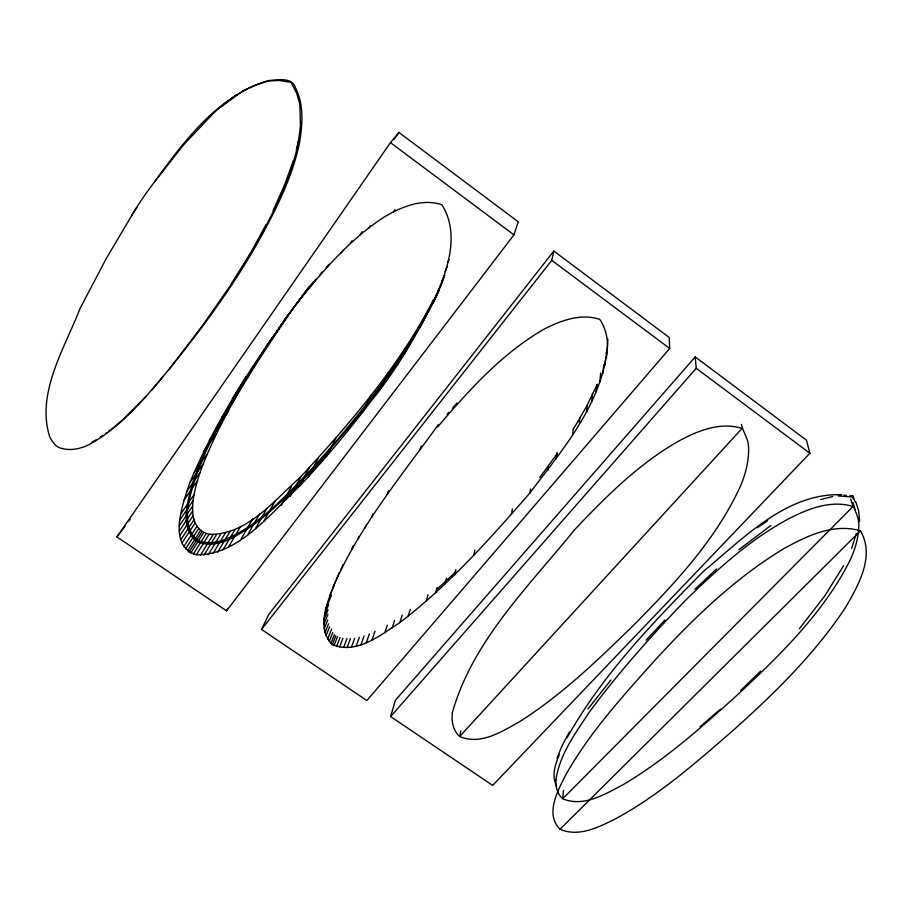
<?xml version="1.0" encoding="UTF-8"?>
<svg xmlns="http://www.w3.org/2000/svg" width="912" height="912" viewBox="0 0 912 912"><rect width="100%" height="100%" fill="white"/><g stroke="black" fill="none" stroke-linecap="round" stroke-linejoin="round"><path stroke-width="1.37" d="M607.54 345.329C603.117 402.648 563.092 448.932 529.906 492.947C489.755 539.117 448.681 585.287 399.878 622.565C380.589 635.026 356.66 654.793 332.344 644.624C315.005 627.011 328.411 599.993 335.707 580.83M607.107 350.824L607.894 339.093M439.231 289.697C420.193 328.844 398.738 367.114 371.184 401.063C348.669 430.681 324.911 459.454 299.284 486.427C271.343 512.612 238.613 555.647 196.331 554.747C166.349 545.581 183.358 502.82 189.73 482.881C217.9 415.234 259.464 353.993 302.807 295.26M433.303 300.059C399.445 365.974 350.539 422.746 300.641 476.953C274.432 499.947 247.3 535.207 209.087 534.307C182.947 527.353 194.336 490.394 199.91 472.69C222.163 412.304 259.042 358.724 294.918 305.771M850.554 495.809L852.811 495.923L852.914 497.53L852.868 496.367A15.504 3.671 42.3 0 0 852.937 496.538L853.21 497.485M606.491 357.629L606.925 352.078M605.089 365.131L605.762 356.695M602.98 373.464L603.71 364.606M563.468 790.351L562.738 798.73C583.577 807.667 605.465 793.907 623.523 784.468C666.387 758.978 703.688 725.416 740.521 692.071C781.265 653.801 822.293 613.491 848.422 563.513C854.635 551.441 858.796 538 858.83 524.343C858.659 515.109 852.857 507.665 850.736 499.024M599.891 382.003L600.677 373.031M596.14 391.579L596.744 385.081M591.74 401.371L592.515 393.46M586.507 412.121L587.203 405.43M579.245 423.191L579.872 417.764M572.531 434.83L573.397 427.933M556.183 458.804L557.107 452.409M298.669 140.003L300.493 125.149L299.774 104.002L296.662 93.32L291.099 82.399L279.368 80.473L268.721 80.951L256.352 84.702L244.963 89.821M547.804 470.455L548.408 466.579M529.906 492.947L530.613 488.957M605.99 353.879L606.446 351.428M426.383 315.176C442.673 283.176 463.364 239.161 441.921 204.767C422.575 198.257 402.203 206.545 385.468 216.235C348.213 239.981 319.622 274.535 292.627 308.963M511.29 514.425L512.384 508.987M460.856 730.9L459.694 736.486C480.704 745.64 502.66 731.207 520.456 721.13C562.921 694.078 599.241 658.726 635.105 623.694C675.108 583.144 715.156 540.314 739.472 488.228C745.389 475.403 749.048 461.267 748.592 447.074C748.444 438.786 742.995 432.06 741.433 424.376M261.505 629.428L551.749 260.342L553.823 251.062L669.226 337.463L669.693 348.475L366.852 700.519L261.505 629.428L268.709 614.54L553.823 251.062M296.354 149.944L298.669 140.015C291.395 180.644 270.921 216.965 251.347 252.749L230.782 284.966L251.347 251.609L266.258 224.363M853.153 497.724L853.062 496.63A15.493 3.705 42.1 0 0 852.994 496.424L853.621 498.134M855.581 502.455L852.492 496.949L853.13 497.017L838.06 495.911M473.67 555.283L474.913 550.13M454.518 574.834L455.875 569.59M445.113 583.532L446.538 578.254M435.651 592.777L437.133 587.453M856.368 533.543L851.614 548.408M852.811 495.923L850.771 495.946M426.109 601.43L428.047 594.727M390.621 716.558L395.341 700.302L695.195 356.911L806.482 440.222L809.879 453.241L492.651 785.403L390.621 716.558L696.232 368.311L695.195 356.911M408.131 616.273L410.206 609.49M399.878 622.565L402.226 615.053M392.16 627.935L394.588 620.399M384.83 632.711L387.304 625.153M513.958 234.863L518.278 221.844L398.909 132.434L390.473 142.625L116.918 536.917L226.529 610.812L513.958 234.863L390.473 142.625M293.288 160.717L284.783 184.441L273.076 210.718M371.993 640.007L375.014 631.138M366.293 642.778L369.383 633.886M332.971 587.385C358.655 527.592 400.733 476.714 438.433 424.559M360.913 644.852L364.059 635.949M356.159 646.186L359.351 637.283M351.416 647.189L354.654 638.275M347.096 647.577L350.379 638.674M419.976 449.582L421.355 445.843M557.015 758.111L561.872 746.176L569.441 731.914M343.642 647.531L346.959 638.628M339.56 647.11L342.923 638.218M443.323 278.901L444.782 275.059L441.853 281.455M441.511 283.655L442.867 280.087M336.653 646.403L340.051 637.511M334.066 645.491L337.486 636.61M332.344 644.624L335.787 635.755M330.953 643.382L334.408 634.524M852.982 497.314L852.401 496.88L853.267 497.519M387.121 494.555L388.66 490.622M329.243 641.375L332.72 632.54M327.67 639.038L331.672 628.961M326.063 635.596L329.585 626.806M325.025 632.597L328.559 623.819M371.72 517.104L373.202 513.445M324.193 628.699L327.739 619.955M365.131 527.923L366.635 524.218M323.897 624.253L327.967 614.312M559.478 754.406C555.26 764.142 551.27 775.998 556.628 786.098M357.983 538.924L359.009 536.427M351.485 549.833L353.058 546.037M323.954 619.704L328.024 609.797M325.926 608.589L331.512 595.114M324.615 614.38L328.685 604.531M440.804 285.502C427.819 315.791 410.263 344.075 391.738 371.287L365.336 406.775M439.322 289.309C412.03 346.97 373.065 398.134 331.672 446.401L313.318 467.297C286.425 494.988 259.316 526.11 222.494 540.485C213.921 542.948 202.84 544.544 195.35 538.593C187.268 529.553 186.253 516.26 188.282 504.803C198.691 451.759 230.2 406 257.594 360.479L265.403 348.544M336.494 579.04L339.196 572.542M329.996 595.217L334.031 585.538M340.814 569.966L342.958 564.802M597.235 384.317L586.997 405.646L573.34 429.199M437.897 291.886L442.856 281.01M433.154 303.343L439.322 289.777M420.193 327.579L427.272 312.155M445.159 271.252L447.496 266.179M447.849 262.154L449.012 259.658M404.894 353.172L412.384 337.098M397.039 365.621L404.723 349.239M380.122 389.641L388.261 372.677M362.452 412.589L371.047 395.09M567.15 737.728C602.296 674.652 653.38 622.052 703.802 571.026C743.28 538.57 786.372 492.833 841.605 494.703M326.61 456.239L336.118 437.749M308.313 477.136L318.277 458.189M299.284 486.427L309.464 467.286M290.233 496.299L300.641 476.953M226.529 610.812L227.829 608.407M281.067 505.556L291.692 486.016M263.728 521.436L274.786 501.577M843.657 565.611L824.995 595.616L799.357 628.756M255.748 528.162L266.988 508.178M248.258 533.93L259.692 513.832M241.121 539.049L252.727 518.86M228.581 546.892L240.494 526.555M222.995 549.879L235.057 529.484M151.882 389.937C195.407 338.124 236.732 283.655 268.151 223.52C281.705 197.528 294.006 170.612 299.706 141.656C302.545 123.838 303.924 104.447 295.488 87.848C292.193 76.619 277.396 80.108 268.687 80.495C212.656 97.265 178.307 149.614 145.361 194.29L136.469 207.571L106.339 258.392L79.857 308.894C64.775 347.985 35.83 393.357 49.727 436.802C52.28 442.058 56.191 447.598 62.426 448.556M217.694 552.125L229.881 531.696M212.975 553.595L225.287 533.144M208.255 554.701L220.693 534.238M232.309 398.886L246.206 376.508M203.935 555.157L216.486 534.694M200.458 555.134L213.1 534.683M196.331 554.747L209.087 534.307M193.367 554.029L206.215 533.611M190.711 553.094L203.627 532.699M188.944 552.205L201.917 531.833M187.484 550.894L200.492 530.567M131.453 215.927L137.028 207.286M185.66 548.807L198.725 528.515M183.95 546.356L197.083 526.121M262.964 351.838L226.279 411.209C209.122 442.822 190.859 475.54 186.333 511.803C185.489 522.177 187.769 533.976 196.012 540.998M182.161 542.731L195.35 522.587M180.964 539.573L194.199 519.498M262.998 351.793L270.887 339.891M265.438 348.498L273.292 336.653M179.926 535.469L193.207 515.485M393.448 211.903L394.93 209.68M179.402 530.784L192.717 510.902M179.219 525.973L192.557 506.194M279.266 327.91L287.519 315.723M289.777 312.679L271.035 339.686M179.607 520.353L192.968 500.688M180.622 514.22L193.982 494.692M230.77 284.977L202.145 326.051L168.503 370.192M394.03 139.445L398.909 132.434M184.03 500.038L197.357 480.818M186.618 491.728L199.91 472.69M189.73 482.881L202.977 464.037M368.801 227.886L370.409 225.595M193.618 473.225L206.796 454.609M359.978 234.886L362.269 231.682M557.186 453.663L539.653 477.58M203.308 451.828L216.315 433.679M209.293 440.222L222.175 422.336M215.916 428.503L228.673 410.879M350.425 242.98L351.986 240.814M279.334 327.511L282.173 323.612M221.992 416.989L234.623 399.627M341.134 253.148L343.55 249.831M374.285 395.284L378.001 390.176M236.345 392.958L248.645 376.154M267.136 344.964L278.73 329.312M311.174 285.616L316.008 279.083M154.561 181.853L183.187 145.316L211.664 115.129M301.61 297.061L308.222 288.169M283.723 320.819L303.092 294.986M116.918 536.917L125.229 525.871M128.558 521.459L130.222 519.247M296.446 303.821L306.181 291.008M303.479 294.462L309.168 286.824M587.887 709.046L610.926 680.01M365.53 406.912L347.917 429.415M365.233 406.923L347.62 428.925M201.415 124.613L202.646 123.109M162.758 376.873C141.36 402.477 118.492 428.606 88.783 444.771C80.655 448.681 71.182 450.904 62.278 448.51M307.572 289.047L313.739 281.66M307.994 288.842L311.619 284.487M313.352 282.424L315.073 280.349M347.483 429.085L311.494 470.752C286.915 496.618 261.482 523.294 229.14 539.505C219.142 543.905 207.035 546.345 196.775 541.397M447.097 414.413L448.841 412.349M437.578 426.987C468.654 390.484 501.532 353.913 543.347 329.54C560.378 320.682 580.613 312.998 599.765 319.36C604.736 326.713 607.312 335.684 607.46 344.531M330.212 450.893L312.246 471.299M321.412 272.699L321.982 272.038M320.032 274.683L321.058 273.52M326.154 267.695L329.255 264.149M452.443 408.245L456.946 403.115M646.072 640.235L664.962 619.966M303.126 481.069L285.114 499.24M145.772 396.823L123.85 418.654M560.048 829.225L860.426 530.875C875.315 555.807 858.409 585.379 845.606 607.346C814.849 653.87 774.676 693.268 733.237 730.295C695.993 762.649 658.521 795.72 614.836 819.193C598.397 827.309 578.345 837.455 560.048 829.225C544.897 814.222 557.608 791.228 565.292 775.724C589.471 732.575 623.124 695.753 655.979 659.114C694.021 617.766 735.14 578.174 783.374 548.921C806.288 536.176 833.716 522.815 860.426 530.875M760.642 671.038L740.624 690.578M695.035 589.198L716.604 568.917M455.909 571.687L436.7 589.54M203.957 121.877L220.191 107.149L236.174 94.814M720.446 709.137L700.063 726.693M115.14 426.189L122.14 420.25M220.556 107.206L243.173 90.744M738.902 549.674L770.857 525.517M108.448 431.456L110.124 430.145M111.8 428.822L113.726 427.295M106.009 433.154L106.715 432.664M757.393 527.717L767.665 520.741M102.589 435.537L100.377 437.019M91.36 442.605L94.563 440.735M94.962 440.496L96.649 439.516M242.284 91.211L245.066 89.775M820.629 499.514L832.747 496.527M850.349 495.695L852.196 495.923L850.155 495.592M843.976 495.022L846.245 495.376M196.604 541.306L195.966 540.953M551.749 260.342L669.693 348.475M696.232 368.311L809.879 453.241M853.108 496.766L853.837 498.34M855.935 502.216L858.659 510.743L859.64 521.333M852.994 502.398L855.068 509.352M555.932 779.92C555.431 786.714 557.369 794.204 562.738 798.73L853.016 506.513C830.889 499.616 807.587 508.953 788.048 519.11C748.934 540.235 715.84 570.741 684.194 601.601C650.552 636.724 618.097 673.113 589.198 712.272C575.552 733.157 559.478 754.589 555.932 779.92M452.375 712.534C451.349 720.982 452.865 730.717 459.694 736.486L742.06 428.423C719.693 421.378 696.164 431.296 676.795 442.172C637.864 464.744 605.602 496.983 574.856 529.462C529.04 586.074 472.678 640.68 452.375 712.534"/></g></svg>
